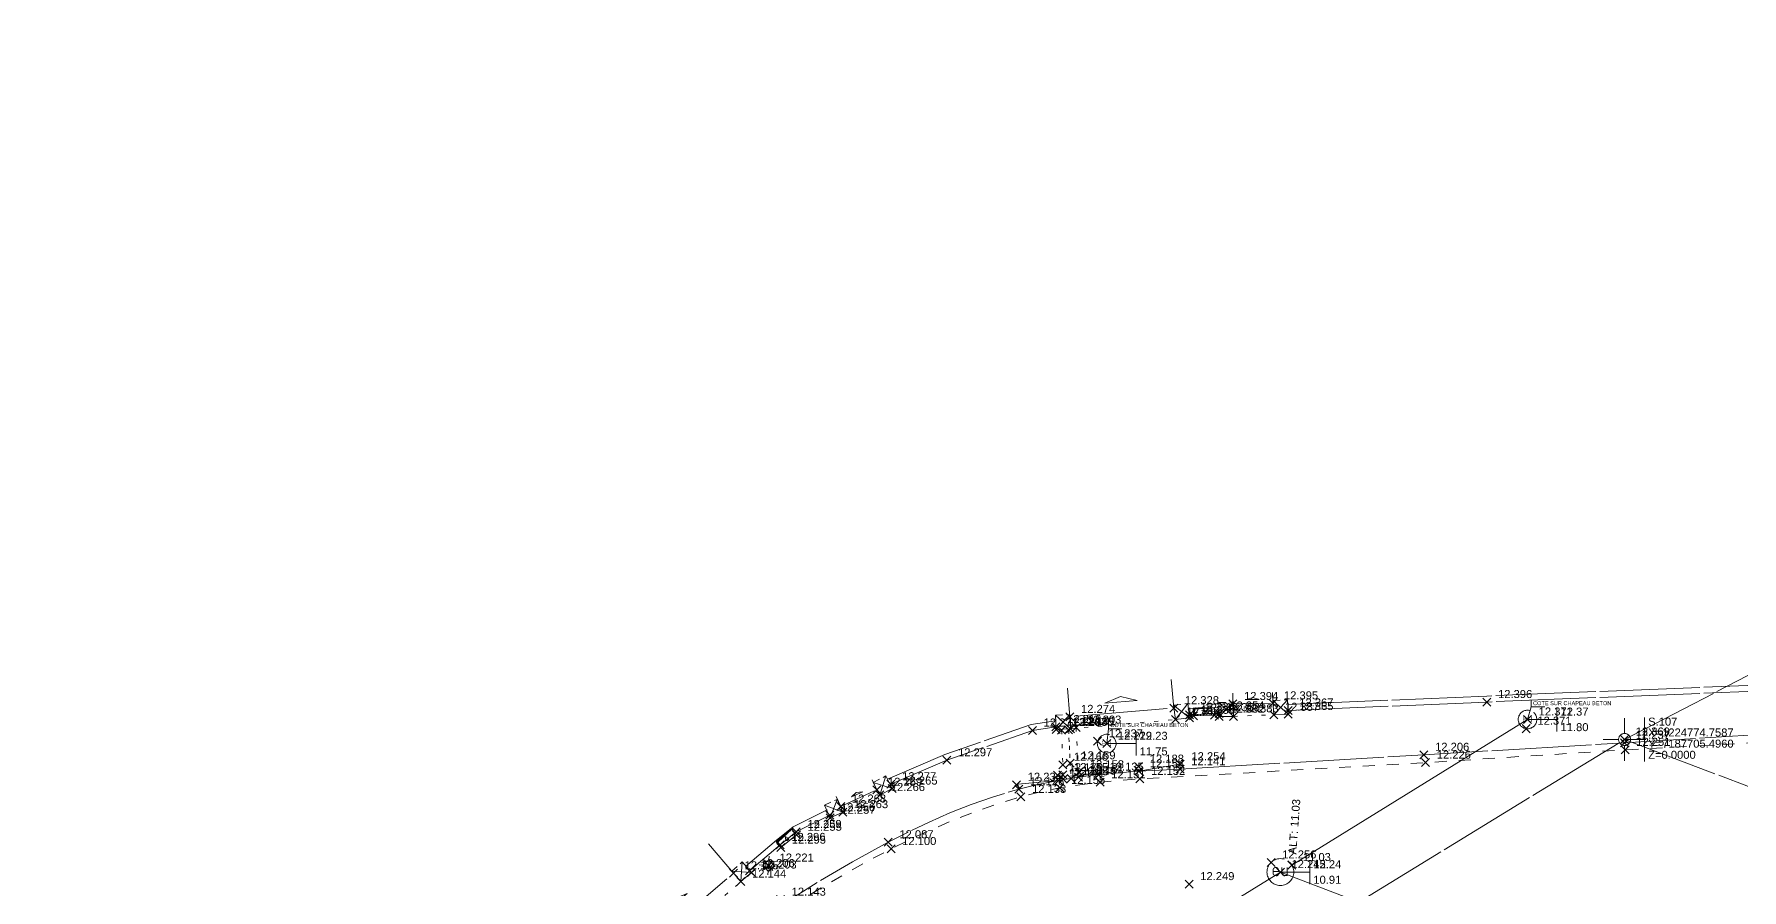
# Model space of a CAD drawing. Header units: metres. Extents: x 1224602 to 1224842, y 7187490 to 7187733.
# Drawn here: x 1224735.01 to 1224777.69, y 7187701.74 to 7187723.11 of the extents above; entities that cross this region are included whole.
import ezdxf
from ezdxf.enums import TextEntityAlignment as Align

# ---------------------------------------------------------------- set-up
doc = ezdxf.new("R2010")
doc.units = ezdxf.units.M
doc.header["$PDMODE"] = 3
doc.header["$PDSIZE"] = 0.1
for name, pattern in [('LL_0822', [2.5, 2.5, 0]), ('LL_0824', [0.35, 0.1, -0.25]), ('LL_0827', [0.2, 0.1, -0.1]), ('LL_0829', [0.6, 0.3, -0.3]), ('SL_1146', [2.5, 2.5, 0]), ('Socle_Continu', [2.5, 2.5, 0]), ('YL_2901', [2.5, 2.5, 0])]:
    doc.linetypes.add(name, pattern=pattern)
for name, color, linetype, lineweight in [('CLOTU_SCS', 212, 'Socle_Continu', 13), ('ELECT_SCS', 1, 'Socle_Continu', 13), ('GAZFL_SCS', 40, 'Socle_Continu', 13), ('SIGTA_SCI', 7, 'Socle_Continu', 13), ('SIGTM_PSI', 1, 'Socle_Continu', 13), ('SIGTO_PSI', 255, 'Socle_Continu', 13), ('SIGTO_SCI', 255, 'Socle_Continu', 13), ('VOIRI_SCS', 7, 'Socle_Continu', 13)]:
    doc.layers.add(name, color=color, linetype=linetype, lineweight=lineweight)
for name, color, linetype, lineweight, true_color in [('EAUUS_PSI', 7, 'Socle_Continu', 13, 0x7f3f00), ('EAUUS_SCI', 7, 'Socle_Continu', 13, 0x7f3f00), ('EAUUS_SCS', 7, 'Socle_Continu', 13, 0x7f3f00), ('EAUUS_SCT', 7, 'Socle_Continu', 13, 0x7f3f00), ('SIGTR_PSS', 7, 'Socle_Continu', 13, 0x9966cc), ('SIGTS_PSS', 7, 'Socle_Continu', 13, 0x9966cc)]:
    doc.layers.add(name, color=color, linetype=linetype, lineweight=lineweight, true_color=true_color)
doc.styles.add('Reseaux', font='arial.ttf')
doc.styles.get("Standard").update_dxf_attribs({"font": 'arial.ttf'})
doc.linetypes.add('CL_0181', pattern='A,3,-0.15,0.4,-0.381,["eu",Standard,S=0.254,R=0,X=-0.2,Y=-0.1],-0.381,0.4,-0.15', length=4.862)

# ---------------------------------------------------------------- blocks, each defined once
blk = doc.blocks.new('YP_1521')
at = {"layer": 'SIGTO_SCI', "color": 7, "linetype": 'Socle_Continu'}
blk.add_point((0, 0), dxfattribs=at)
at = {"layer": 'SIGTA_SCI', "linetype": 'Socle_Continu'}
blk.add_attdef('ALT', (0.278, 0.099), '', height=0.2, dxfattribs=at)
at = {"layer": 'SIGTA_SCI', "linetype": 'Socle_Continu', "flags": 9}
blk.add_attdef('CALQUE_ALT', (1.69, -1.18), '', height=0.2, dxfattribs=at)
at = {"layer": 'SIGTO_SCI', "linetype": 'Socle_Continu', "flags": 9}
for tag, p in [('ID', (1.69, 0.105)), ('NATURE', (1.69, -0.216)), ('FAMILLE', (1.69, -0.538)), ('CALQUE', (1.69, -0.859)), ('PCRS', (1.69, -1.823))]:
    blk.add_attdef(tag, p, '', height=0.2, dxfattribs=at)
blk = doc.blocks.new('YP_2900')
at = {"layer": 'SIGTO_PSI', "linetype": 'Socle_Continu'}
blk.add_line((0.5, 0), (0, 0), dxfattribs=at)
at = {"layer": 'SIGTO_PSI', "linetype": 'Socle_Continu', "flags": 128}
blk.add_lwpolyline([(0.5, -0.55), (0.5, 0.55)], dxfattribs=at)
at = {"layer": 'SIGTO_PSI', "color": 7, "linetype": 'Socle_Continu'}
blk.add_point((0, 0), dxfattribs=at)
at = {"layer": 'SIGTM_PSI', "color": 1, "linetype": 'Socle_Continu'}
blk.add_attdef('MAT', (0.589, 0.345), '', height=0.2, dxfattribs=at)
at = {"layer": 'SIGTM_PSI', "linetype": 'Socle_Continu', "flags": 9}
blk.add_attdef('CALQUE_MAT', (1.598, -0.695), '', height=0.2, dxfattribs=at)
at = {"layer": 'SIGTO_PSI', "linetype": 'Socle_Continu', "flags": 9}
for tag, p in [('NATURE', (1.598, 0.269)), ('ID', (1.598, 0.59)), ('FAMILLE', (1.598, -0.052)), ('CALQUE', (1.598, -0.374)), ('PCRS', (1.598, -1.016))]:
    blk.add_attdef(tag, p, '', height=0.2, dxfattribs=at)
at = {"layer": 'SIGTO_PSI', "linetype": 'Socle_Continu'}
for tag, p in [('X=', (0.589, 0.075)), ('Y=', (0.589, -0.204)), ('Z=', (0.589, -0.482))]:
    blk.add_attdef(tag, p, '', height=0.2, dxfattribs=at)
blk = doc.blocks.new('FP_0402')
at = {"layer": 'ELECT_SCS', "color": 193, "linetype": 'Socle_Continu'}
for p, q in [((-0.325, 0.325), (-0.203, 0.203)), ((0, 0.203), (0, 0.325)), ((0.203, 0.203), (0.325, 0.325)), ((-0.203, 0), (-0.325, 0)), ((-0.203, -0.203), (-0.325, -0.325)), ((0, -0.203), (0, -0.325)), ((0.203, 0), (0.325, 0)), ((0.325, -0.325), (0.203, -0.203))]:
    blk.add_line(p, q, dxfattribs=at)
at = {"layer": 'ELECT_SCS', "color": 193, "linetype": 'Socle_Continu', "flags": 128}
blk.add_lwpolyline([(0.203, 0.203), (-0.203, 0.203), (-0.203, -0.203), (0.203, -0.203)], close=True, dxfattribs=at)
at = {"layer": 'ELECT_SCS', "linetype": 'Socle_Continu', "flags": 128}
blk.add_lwpolyline([(-0.119, -0.115), (-0.014, 0.066), (0.015, 0.019), (0.115, 0.117), (0.012, -0.071), (-0.016, -0.017), (-0.119, -0.115)], dxfattribs=at)
at = {"layer": 'ELECT_SCS', "linetype": 'Socle_Continu', "flags": 9}
for tag, p in [('NATURE', (0.819, 0.241)), ('FAMILLE', (0.819, -0.081)), ('ID', (0.819, 0.562)), ('CALQUE', (0.819, -0.402)), ('PCRS', (0.819, -0.723))]:
    blk.add_attdef(tag, p, '', height=0.2, dxfattribs=at)
blk = doc.blocks.new('LP_0841')
at = {"layer": 'VOIRI_SCS', "linetype": 'Socle_Continu', "flags": 128}
blk.add_lwpolyline([(0, 0), (0, 0.5), (1, 0)], dxfattribs=at)
at = {"layer": 'VOIRI_SCS', "linetype": 'Socle_Continu', "flags": 9}
for tag, p in [('NATURE', (1.428, 0.227)), ('ID', (1.428, 0.548)), ('FAMILLE', (1.428, -0.095)), ('CALQUE', (1.428, -0.416)), ('PCRS', (1.428, -0.737))]:
    blk.add_attdef(tag, p, '', height=0.2, dxfattribs=at)
blk = doc.blocks.new('LP_0842')
at = {"layer": 'VOIRI_SCS', "linetype": 'Socle_Continu', "flags": 128}
blk.add_lwpolyline([(1, 0), (1, 0.5), (0, 0)], dxfattribs=at)
at = {"layer": 'VOIRI_SCS', "linetype": 'Socle_Continu', "flags": 9}
for tag, p in [('NATURE', (1.488, 0.292)), ('ID', (1.488, 0.614)), ('FAMILLE', (1.488, -0.029)), ('CALQUE', (1.488, -0.35)), ('PCRS', (1.488, -0.672))]:
    blk.add_attdef(tag, p, '', height=0.2, dxfattribs=at)
blk = doc.blocks.new('CP_0161')
at = {"layer": 'EAUUS_SCS', "linetype": 'Socle_Continu', "const_width": 0.0333, "flags": 128}
for points in [[(-0.071, -0.125), (-0.195, -0.125, -0.405328), (-0.27, -0.05), (-0.27, 0.075, -0.999132), (-0.071, 0.075), (-0.071, 0.025), (-0.245, 0.025)], [(0.054, 0.175), (0.054, -0.038, 0.410802), (0.141, -0.125), (0.253, -0.125), (0.253, 0.175)]]:
    blk.add_lwpolyline(points, format="xyb", dxfattribs=at)
at = {"layer": 'EAUUS_SCS', "linetype": 'Socle_Continu'}
blk.add_circle((0, 0), 0.5, dxfattribs=at)
at = {"layer": 'EAUUS_SCS', "linetype": 'Socle_Continu', "flags": 9}
for tag, p in [('ID', (0.989, 0.577)), ('NATURE', (0.989, 0.255)), ('FAMILLE', (0.989, -0.066)), ('CALQUE', (0.989, -0.387)), ('PCRS', (0.989, -0.709)), ('TYPE', (0.989, -1.03))]:
    blk.add_attdef(tag, p, '', height=0.2, dxfattribs=at)
blk = doc.blocks.new('CP_0162')
at = {"layer": 'EAUUS_SCS', "linetype": 'Socle_Continu', "const_width": 0.025, "flags": 128}
for points in [[(-0.063, -0.111), (-0.174, -0.111, -0.405328), (-0.241, -0.045), (-0.241, 0.067, -0.999132), (-0.063, 0.067), (-0.063, 0.022), (-0.218, 0.022)], [(0.048, 0.155), (0.048, -0.034, 0.410802), (0.125, -0.111), (0.225, -0.111), (0.225, 0.155)]]:
    blk.add_lwpolyline(points, format="xyb", dxfattribs=at)
at = {"layer": 'EAUUS_SCS', "linetype": 'Socle_Continu'}
blk.add_circle((0, 0), 0.5, dxfattribs=at)
at = {"layer": 'EAUUS_SCS', "linetype": 'Socle_Continu', "flags": 9}
for tag, p in [('NATURE', (0.918, 0.2)), ('FAMILLE', (0.918, -0.121)), ('ID', (0.918, 0.522)), ('CALQUE', (0.918, -0.442)), ('PCRS', (0.918, -0.763))]:
    blk.add_attdef(tag, p, '', height=0.2, dxfattribs=at)
blk = doc.blocks.new('SP_1162')
at = {"layer": 'CLOTU_SCS', "linetype": 'Socle_Continu'}
for p, q in [((0, 0), (1, 1)), ((0, 1), (1, 0))]:
    blk.add_line(p, q, dxfattribs=at)
at = {"layer": 'CLOTU_SCS', "linetype": 'Socle_Continu', "flags": 128}
blk.add_lwpolyline([(1, 0), (0, 0), (0, 1), (1, 1)], close=True, dxfattribs=at)
at = {"layer": 'CLOTU_SCS', "linetype": 'Socle_Continu', "flags": 9}
for tag, p in [('ID', (1.09, 0.3)), ('NATURE', (1.09, -0.02)), ('CALQUE', (1.09, -0.66)), ('FAMILLE', (1.09, -0.34)), ('PCRS', (1.09, -0.99))]:
    blk.add_attdef(tag, p, '', height=0.2, dxfattribs=at)
blk = doc.blocks.new('JP_0703')
at = {"layer": 'GAZFL_SCS', "linetype": 'Socle_Continu'}
blk.add_hatch(color=256, dxfattribs=at).paths.add_polyline_path([(0, 0), (0, 0.359), (1, 0.359), (0.088, 0.3)])
h = blk.add_hatch(color=256, dxfattribs=at)
edge = h.paths.add_edge_path()
edge.add_line((0.505, 0.179), (0.471, 0.106))
edge.add_line((0.471, 0.106), (0.471, 0.096))
edge.add_ellipse((0.505, 0.099), major_axis=(-0.0336, 0), ratio=0.758629, start_angle=5.44598, end_angle=174.55402)
edge.add_line((0.538, 0.096), (0.538, 0.106))
edge.add_line((0.538, 0.106), (0.505, 0.179))
at = {"layer": 'GAZFL_SCS', "linetype": 'Socle_Continu', "flags": 128}
blk.add_lwpolyline([(0, 0.359), (0, 0), (1, 0), (1, 0.359)], close=True, dxfattribs=at)
at = {"layer": 'GAZFL_SCS', "linetype": 'Socle_Continu'}
blk.add_lwpolyline([(0, 0), (0, 0.359), (1, 0.359), (0.088, 0.3)], close=True, dxfattribs=at)
blk.add_lwpolyline([(0.578, 0.106), (0.578, 0.124), (0.505, 0.281), (0.432, 0.124), (0.432, 0.106, 0.066358), (0.436, 0.095, 0.1059), (0.452, 0.076, 0.086348), (0.476, 0.064, 0.076263), (0.505, 0.059, 0.076263), (0.534, 0.064, 0.086348), (0.557, 0.076, 0.1059), (0.574, 0.095, 0.066358)], format="xyb", close=True, dxfattribs=at)
at = {"layer": 'GAZFL_SCS', "linetype": 'Socle_Continu', "flags": 9}
for tag, p in [('ID', (1.013, 0.696)), ('NATURE', (1.013, 0.374)), ('FAMILLE', (1.013, 0.053)), ('CALQUE', (1.013, -0.268)), ('PCRS', (1.013, -0.589))]:
    blk.add_attdef(tag, p, '', height=0.2, dxfattribs=at)
blk = doc.blocks.new('SP_1161')
at = {"layer": 'CLOTU_SCS', "linetype": 'Socle_Continu'}
for p, q in [((0, 0), (0, 0.275)), ((1, 0.275), (1, 0)), ((0.5, 0.154), (0.344, 0.103)), ((0.656, 0.103), (0.5, 0.154)), ((0.062, 0), (0.938, 0)), ((0.344, 0.103), (0.656, 0.103))]:
    blk.add_line(p, q, dxfattribs=at)
at = {"layer": 'CLOTU_SCS', "linetype": 'Socle_Continu', "flags": 9}
for tag, p in [('ID', (1.36, 0.385)), ('NATURE', (1.36, 0.064)), ('FAMILLE', (1.36, -0.257)), ('CALQUE', (1.36, -0.579)), ('PCRS', (1.36, -0.9))]:
    blk.add_attdef(tag, p, '', height=0.2, dxfattribs=at)
blk = doc.blocks.new('YP_2903')
at = {"layer": 'SIGTR_PSS', "color": 1, "linetype": 'Socle_Continu'}
blk.add_line((0, 0.15), (0, 0.533), dxfattribs=at)
at = {"layer": 'SIGTR_PSS', "color": 5, "linetype": 'Socle_Continu'}
blk.add_line((-0.15, 0), (-0.533, 0), dxfattribs=at)
at = {"layer": 'SIGTR_PSS', "color": 3, "linetype": 'Socle_Continu'}
blk.add_line((0.15, 0), (0.533, 0), dxfattribs=at)
at = {"layer": 'SIGTR_PSS', "color": 2, "linetype": 'Socle_Continu'}
blk.add_line((0, -0.15), (0, -0.533), dxfattribs=at)
at = {"layer": 'SIGTR_PSS', "color": 4, "linetype": 'Socle_Continu'}
blk.add_circle((0, 0), 0.15, dxfattribs=at)
at = {"layer": 'SIGTR_PSS', "linetype": 'Socle_Continu', "flags": 9}
for tag, p in [('ID', (1.343, 0.305)), ('NATURE', (1.343, -0.016)), ('FAMILLE', (1.343, -0.337)), ('CALQUE', (1.343, -0.659)), ('PCRS', (1.343, -0.98))]:
    blk.add_attdef(tag, p, '', height=0.2, dxfattribs=at)
blk = doc.blocks.new('CP_2101')
at = {"layer": 'EAUUS_PSI', "linetype": 'Socle_Continu'}
blk.add_line((0.733, 0), (0, 0), dxfattribs=at)
at = {"layer": 'EAUUS_PSI', "linetype": 'Socle_Continu', "flags": 128}
blk.add_lwpolyline([(0.733, -0.3), (0.733, 0.3)], dxfattribs=at)
at = {"layer": 'EAUUS_PSI', "linetype": 'Socle_Continu'}
blk.add_point((0, 0), dxfattribs=at)
at = {"layer": 'EAUUS_PSI', "linetype": 'Socle_Continu', "style": 'Reseaux', "flags": 9}
for tag, p in [('ID', (2.525, 0.541)), ('NATURE', (2.525, 0.22))]:
    blk.add_attdef(tag, p, '', height=0.2, dxfattribs=at)
at = {"layer": 'EAUUS_PSI', "linetype": 'Socle_Continu'}
for tag, p in [('TAMPON', (0.824, 0.196)), ('RADIER', (0.824, -0.192))]:
    blk.add_attdef(tag, text='', height=0.2, dxfattribs=at).set_placement(p, align=Align.MIDDLE_LEFT)
at = {"layer": 'EAUUS_PSI', "linetype": 'Socle_Continu', "flags": 9}
for tag, p in [('FAMILLE', (2.525, -0.101)), ('CALQUE', (2.525, -0.423))]:
    blk.add_attdef(tag, p, '', height=0.2, dxfattribs=at)
blk = doc.blocks.new('*U83')
at = {"layer": 'EAUUS_SCI', "linetype": 'Socle_Continu'}
blk.add_line((0.091, 0.743), (0, 0), dxfattribs=at)
at = {"layer": 'EAUUS_SCI', "linetype": 'Socle_Continu', "flags": 128}
blk.add_lwpolyline([(0.764, 0.743), (0.091, 0.743), (0.091, 1.1)], dxfattribs=at)
at = {"layer": 'EAUUS_SCI', "linetype": 'Socle_Continu'}
blk.add_point((0, 0), dxfattribs=at)
blk.add_attdef('TXT', (0.179, 0.83), '', height=0.2, dxfattribs=at)
at = {"layer": 'EAUUS_SCI', "linetype": 'Socle_Continu', "flags": 9}
for tag, p in [('NATURE', (1.967, -0.177)), ('ID', (1.967, 0.144)), ('CALQUE', (1.967, -0.82)), ('FAMILLE', (1.967, -0.499)), ('PCRS', (1.967, -1.141))]:
    blk.add_attdef(tag, p, '', height=0.2, dxfattribs=at)
blk = doc.blocks.new('*U91')
at = {"layer": 'EAUUS_SCI', "linetype": 'Socle_Continu'}
blk.add_line((0.187, 0.627), (0, 0), dxfattribs=at)
at = {"layer": 'EAUUS_SCI', "linetype": 'Socle_Continu', "flags": 128}
blk.add_lwpolyline([(0.86, 0.627), (0.187, 0.627), (0.187, 0.984)], dxfattribs=at)
at = {"layer": 'EAUUS_SCI', "linetype": 'Socle_Continu'}
blk.add_point((0, 0), dxfattribs=at)
blk.add_attdef('TXT', (0.275, 0.714), '', height=0.2, dxfattribs=at)
at = {"layer": 'EAUUS_SCI', "linetype": 'Socle_Continu', "flags": 9}
for tag, p in [('NATURE', (1.967, -0.177)), ('ID', (1.967, 0.144)), ('CALQUE', (1.967, -0.82)), ('FAMILLE', (1.967, -0.499)), ('PCRS', (1.967, -1.141))]:
    blk.add_attdef(tag, p, '', height=0.2, dxfattribs=at)
blk = doc.blocks.new('CP_0169')
at = {"layer": 'EAUUS_SCI', "linetype": 'Socle_Continu'}
blk.add_point((0, 0), dxfattribs=at)
at = {"layer": 'EAUUS_SCI', "linetype": 'Socle_Continu', "insert": (0.268, 0.01), "char_height": 0.2, "attachment_point": 4}
blk.add_mtext_dynamic_manual_height_columns('\\pxql;ALT:', width=0.46273, gutter_width=1, heights=[0], dxfattribs=at)
at = {"layer": 'EAUUS_SCI', "linetype": 'Socle_Continu'}
blk.add_attdef('ALT', text='', height=0.2, dxfattribs=at).set_placement((0.952, 0.01), align=Align.MIDDLE_LEFT)
at = {"layer": 'EAUUS_SCI', "linetype": 'Socle_Continu', "style": 'Reseaux', "flags": 9}
for tag, p in [('NATURE', (2.066, -0.134)), ('ID', (2.066, 0.187))]:
    blk.add_attdef(tag, p, '', height=0.2, dxfattribs=at)
at = {"layer": 'EAUUS_SCI', "linetype": 'Socle_Continu', "flags": 9}
for tag, p in [('FAMILLE', (2.066, -0.456)), ('CALQUE', (2.066, -0.777)), ('TYPE', (2.066, -1.098))]:
    blk.add_attdef(tag, p, '', height=0.2, dxfattribs=at)

msp = doc.modelspace()

# ---------------------------------------------------------------- linework, layer by layer
at = {"layer": 'CLOTU_SCS', "linetype": 'SL_1146', "flags": 128}
for points in [[(1224766.345, 7187706.371), (1224771.313, 7187706.582), (1224778.041, 7187706.854), (1224778.545, 7187706.871), (1224779.093, 7187706.957)], [(1224766.351, 7187706.222), (1224771.319, 7187706.432), (1224778.046, 7187706.704), (1224778.559, 7187706.721), (1224779.102, 7187706.806), (1224779.115, 7187706.808)], [(1224763.879, 7187706.264), (1224764.621, 7187706.297)], [(1224763.886, 7187706.114), (1224764.628, 7187706.147)], [(1224756.338, 7187704.505), (1224757.771, 7187705.117), (1224759.926, 7187705.867), (1224760.541, 7187705.96)], [(1224756.406, 7187704.371), (1224756.425, 7187704.379), (1224757.825, 7187704.977), (1224759.962, 7187705.721), (1224760.55, 7187705.809)], [(1224752.791, 7187702.325), (1224753.563, 7187702.979), (1224753.979, 7187703.312), (1224754.828, 7187703.739)], [(1224752.888, 7187702.211), (1224753.658, 7187702.863), (1224754.061, 7187703.185), (1224754.896, 7187703.605)]]:
    msp.add_lwpolyline(points, dxfattribs=at)
at = {"layer": 'EAUUS_SCT', "linetype": 'CL_0181', "flags": 128}
for points in [[(1224772.334, 7187705.996), (1224766.442, 7187702.36)], [(1224766.157, 7187702.184), (1224748.538, 7187691.322)], [(1224801.657, 7187688.62), (1224766.157, 7187702.184)]]:
    msp.add_lwpolyline(points, dxfattribs=at)
at = {"layer": 'SIGTS_PSS', "linetype": 'YL_2901', "flags": 128}
msp.add_lwpolyline([(1224774.759, 7187705.496), (1224808.67, 7187723.114)], dxfattribs=at)
msp.add_lwpolyline([(1224718.643, 7187594.665), (1224724.194, 7187641.786), (1224743.464, 7187686.347), (1224774.759, 7187705.496), (1224807.6, 7187693.028), (1224838.124, 7187643.847), (1224818.746, 7187610.542), (1224772.174, 7187599.12)], close=True, dxfattribs=at)
at = {"layer": 'VOIRI_SCS', "linetype": 'LL_0829', "flags": 128}
msp.add_lwpolyline([(1224719.567, 7187629.995), (1224719.57, 7187630.138), (1224719.557, 7187630.174), (1224719.588, 7187630.267), (1224719.545, 7187630.324), (1224720.833, 7187633.321), (1224721.222, 7187634.231), (1224722.181, 7187636.487), (1224722.239, 7187636.598), (1224724.439, 7187641.68), (1224725.237, 7187643.541), (1224726.46, 7187646.32), (1224727.566, 7187648.85), (1224730.462, 7187655.581), (1224732.075, 7187659.31), (1224732.999, 7187661.437), (1224737.7, 7187672.316), (1224738.489, 7187674.178), (1224739.407, 7187676.265), (1224740.909, 7187679.752), (1224744.847, 7187688.883), (1224746.288, 7187692.287), (1224746.828, 7187693.388), (1224747.113, 7187693.93), (1224747.415, 7187694.462), (1224747.655, 7187694.851), (1224747.907, 7187695.233), (1224748.171, 7187695.608), (1224748.444, 7187695.977), (1224749.016, 7187696.696), (1224749.616, 7187697.396), (1224750.235, 7187698.081), (1224750.751, 7187698.632), (1224750.866, 7187698.753), (1224751.509, 7187699.41), (1224751.84, 7187699.727), (1224752.181, 7187700.033), (1224752.671, 7187700.431), (1224753.179, 7187700.807), (1224753.701, 7187701.166), (1224753.822, 7187701.246), (1224754.231, 7187701.51), (1224754.769, 7187701.841), (1224755.314, 7187702.161), (1224755.867, 7187702.467), (1224756.427, 7187702.761), (1224756.932, 7187703.011), (1224757.443, 7187703.248), (1224757.961, 7187703.471), (1224758.484, 7187703.677), (1224759.015, 7187703.864), (1224759.552, 7187704.03), (1224759.675, 7187704.064), (1224760.097, 7187704.172), (1224760.647, 7187704.286), (1224761.144, 7187704.364), (1224761.654, 7187704.427), (1224762.647, 7187704.511), (1224769.787, 7187704.917), (1224774.773, 7187705.238), (1224778.3, 7187705.432), (1224780.33, 7187705.612), (1224781.355, 7187705.743), (1224782.557, 7187705.904), (1224783.029, 7187706.049), (1224783.512, 7187706.223, 0.052843), (1224785.935, 7187707.389, 0.067509), (1224788.15, 7187709.214, 0.080459), (1224789.883, 7187711.822, 0.049401), (1224790.869, 7187714.731, 0.061613), (1224791.137, 7187717.269), (1224791.12, 7187718.218), (1224791.032, 7187718.3), (1224790.885, 7187718.283)], format="xyb", dxfattribs=at)
at = {"layer": 'VOIRI_SCS', "linetype": 'LL_0822', "flags": 128}
for points in [[(1224763.652, 7187704.753), (1224769.746, 7187705.115), (1224774.758, 7187705.415), (1224778.283, 7187705.626), (1224779.306, 7187705.68), (1224780.319, 7187705.767), (1224781.322, 7187705.886), (1224782.191, 7187706.005), (1224782.507, 7187706.07), (1224782.977, 7187706.224), (1224783.454, 7187706.402)], [(1224750.614, 7187698.748), (1224751.148, 7187699.302), (1224751.696, 7187699.841), (1224751.98, 7187700.099), (1224752.063, 7187700.172), (1224752.273, 7187700.348), (1224752.574, 7187700.587), (1224752.883, 7187700.816), (1224753.301, 7187701.106), (1224753.74, 7187701.394), (1224754.587, 7187701.926), (1224755.463, 7187702.443), (1224756.358, 7187702.93), (1224756.865, 7187703.188), (1224757.38, 7187703.431), (1224757.901, 7187703.66), (1224758.429, 7187703.869), (1224758.965, 7187704.058), (1224759.507, 7187704.222), (1224759.622, 7187704.254), (1224760.057, 7187704.361), (1224760.614, 7187704.474), (1224761.112, 7187704.554), (1224761.613, 7187704.617), (1224762.116, 7187704.665), (1224762.62, 7187704.702), (1224763.652, 7187704.753)]]:
    msp.add_lwpolyline(points, dxfattribs=at)
at = {"layer": 'VOIRI_SCS', "linetype": 'LL_0824', "flags": 128}
for points in [[(1224764.982, 7187706.074), (1224765.991, 7187706.113)], [(1224760.689, 7187705.73), (1224760.719, 7187704.865), (1224760.723, 7187704.611), (1224760.731, 7187704.501)], [(1224760.909, 7187705.761), (1224763.533, 7187705.994)], [(1224761.05, 7187705.794), (1224761.117, 7187704.678)], [(1224755.223, 7187703.683), (1224756.144, 7187704.109)], [(1224750.162, 7187699.761), (1224752.676, 7187701.946)]]:
    msp.add_lwpolyline(points, dxfattribs=at)
at = {"layer": 'VOIRI_SCS', "linetype": 'LL_0827', "flags": 128}
msp.add_lwpolyline([(1224760.865, 7187705.739), (1224760.905, 7187704.902), (1224760.925, 7187704.52)], dxfattribs=at)

# ---------------------------------------------------------------- block references
at = {"layer": 'CLOTU_SCS', "linetype": 'Socle_Continu'}
for p, xscale, yscale, rotation in [((1224760.897, 7187706.062), 2.603116632559993, 2.603116632559993, 4.784755413488017), ((1224764.972, 7187706.383), 0.9962582481805786, 0.9962582481805786, 0.9475939454705673), ((1224755.171, 7187703.823), 0.9940882190565024, 0.9940882190565024, 24.89709344262692)]:
    msp.add_blockref('SP_1161', p, dxfattribs=dict(at, xscale=xscale, yscale=yscale, rotation=rotation))
at = {"layer": 'CLOTU_SCS', "color": 6, "linetype": 'Socle_Continu'}
for p, xscale, yscale, rotation in [((1224765.991, 7187706.113), 0.3589392845474958, 0.3589392845474958, 2.927044573118355), ((1224760.551, 7187705.745), 0.3583421171135697, 0.3583421171135697, 2.496532861920659), ((1224763.533, 7187705.994), 0.3588564920345078, 0.3588564920345078, 7.06602126692411), ((1224764.628, 7187706.066), 0.35384387041627, 0.35384387041627, 1.262298835541095), ((1224756.144, 7187704.109), 0.35327750381098, 0.35327750381098, 27.13812554069842), ((1224754.908, 7187703.541), 0.3452994558808944, 0.3452994558808944, 24.18322820751797), ((1224752.676, 7187701.946), 0.3468771243508338, 0.3468771243508338, 41.06352861890644)]:
    msp.add_blockref('SP_1162', p, dxfattribs=dict(at, xscale=xscale, yscale=yscale, rotation=rotation))
at = {"layer": 'CLOTU_SCS', "linetype": 'Socle_Continu', "xscale": -3.521378757836122, "yscale": 3.521378757836123, "zscale": 1.122943060612475, "rotation": 40.39421558550533}
msp.add_blockref('SP_1161', (1224752.49, 7187702.154), dxfattribs=at)
at = {"layer": 'EAUUS_PSI', "linetype": 'Socle_Continu'}
for p, values in [((1224772.334, 7187705.996), {'TAMPON': '12.37', 'RADIER': '11.80'}), ((1224761.817, 7187705.392), {'TAMPON': '12.23', 'RADIER': '11.75'}), ((1224766.157, 7187702.184), {'TAMPON': '12.24', 'RADIER': '10.91'})]:
    msp.add_blockref('CP_2101', p, dxfattribs=at).add_auto_attribs(values)
at = {"layer": 'EAUUS_SCI', "linetype": 'Socle_Continu', "xscale": 0.5, "yscale": 0.5, "zscale": 0.5}
for name, p in [('*U91', (1224772.334, 7187705.996)), ('*U83', (1224761.817, 7187705.392))]:
    msp.add_blockref(name, p, dxfattribs=at).add_auto_attribs({'TXT': 'COTE SUR CHAPEAU BETON'})
at = {"layer": 'EAUUS_SCI', "linetype": 'Socle_Continu', "rotation": 85.60731894686988}
msp.add_blockref('CP_0169', (1224766.442, 7187702.36), dxfattribs=at).add_auto_attribs({'ALT': '11.03'})
at = {"layer": 'EAUUS_SCS', "linetype": 'Socle_Continu'}
for name, p, xscale, yscale in [('CP_0162', (1224772.334, 7187705.996), 0.4640211875250004, 0.4640211875250004), ('CP_0162', (1224761.817, 7187705.392), 0.4680575224260348, 0.4680575224260348), ('CP_0161', (1224766.157, 7187702.184), 0.6695765031947819, 0.6695765031947819)]:
    msp.add_blockref(name, p, dxfattribs=dict(at, xscale=xscale, yscale=yscale))
at = {"layer": 'ELECT_SCS', "linetype": 'Socle_Continu', "xscale": 0.5, "yscale": 0.5, "rotation": 40.26902166665402}
msp.add_blockref('FP_0402', (1224753.365, 7187702.348), dxfattribs=at)
at = {"layer": 'GAZFL_SCS', "linetype": 'Socle_Continu'}
for p, xscale, yscale, rotation in [((1224763.983, 7187706.09), 0.5299269595997637, 0.5299269595997637, 1.73862248895582), ((1224753.67, 7187702.796), 0.5097855248727724, 0.5097855248727724, 39.070983040862)]:
    msp.add_blockref('JP_0703', p, dxfattribs=dict(at, xscale=xscale, yscale=yscale, rotation=rotation))
at = {"layer": 'SIGTO_PSI', "color": 193, "linetype": 'Socle_Continu'}
msp.add_blockref('YP_2900', (1224774.759, 7187705.496), dxfattribs=at).add_auto_attribs({'MAT': 'S.107', 'X=': 'X=1224774.7587', 'Y=': 'Y=7187705.4960', 'Z=': 'Z=0.0000'})
at = {"layer": 'SIGTO_SCI', "linetype": 'Socle_Continu'}
ref = msp.add_blockref('YP_1521', (1224763.492, 7187706.279), dxfattribs=at)
ref.add_attrib('ALT', '12.328', (1224763.769, 7187706.378), dxfattribs={"layer": 'SIGTA_SCI', "linetype": 'Socle_Continu', "height": 0.2})
ref = msp.add_blockref('YP_1521', (1224764.628, 7187706.147), dxfattribs=at)
ref.add_attrib('ALT', '12.354', (1224764.906, 7187706.246), dxfattribs={"layer": 'SIGTA_SCI', "linetype": 'Socle_Continu', "height": 0.2})
ref = msp.add_blockref('YP_1521', (1224764.972, 7187706.383), dxfattribs=at)
ref.add_attrib('ALT', '12.394', (1224765.25, 7187706.482), dxfattribs={"layer": 'SIGTA_SCI', "linetype": 'Socle_Continu', "height": 0.2})
ref = msp.add_blockref('YP_1521', (1224765.968, 7187706.4), dxfattribs=at)
ref.add_attrib('ALT', '12.395', (1224766.246, 7187706.498), dxfattribs={"layer": 'SIGTA_SCI', "linetype": 'Socle_Continu', "height": 0.2})
ref = msp.add_blockref('YP_1521', (1224766.351, 7187706.222), dxfattribs=at)
ref.add_attrib('ALT', '12.367', (1224766.629, 7187706.32), dxfattribs={"layer": 'SIGTA_SCI', "linetype": 'Socle_Continu', "height": 0.2})
ref = msp.add_blockref('YP_1521', (1224771.319, 7187706.432), dxfattribs=at)
ref.add_attrib('ALT', '12.396', (1224771.597, 7187706.531), dxfattribs={"layer": 'SIGTA_SCI', "linetype": 'Socle_Continu', "height": 0.2})
ref = msp.add_blockref('YP_1521', (1224759.962, 7187705.721), dxfattribs=at)
ref.add_attrib('ALT', '12.271', (1224760.24, 7187705.82), dxfattribs={"layer": 'SIGTA_SCI', "linetype": 'Socle_Continu', "height": 0.2})
ref = msp.add_blockref('YP_1521', (1224760.55, 7187705.809), dxfattribs=at)
ref.add_attrib('ALT', '12.216', (1224760.828, 7187705.908), dxfattribs={"layer": 'SIGTA_SCI', "linetype": 'Socle_Continu', "height": 0.2})
ref = msp.add_blockref('YP_1521', (1224760.551, 7187705.745), dxfattribs=at)
ref.add_attrib('ALT', '12.233', (1224760.829, 7187705.844), dxfattribs={"layer": 'SIGTA_SCI', "linetype": 'Socle_Continu', "height": 0.2})
ref = msp.add_blockref('YP_1521', (1224760.689, 7187705.73), dxfattribs=at)
ref.add_attrib('ALT', '12.207', (1224760.967, 7187705.829), dxfattribs={"layer": 'SIGTA_SCI', "linetype": 'Socle_Continu', "height": 0.2})
ref = msp.add_blockref('YP_1521', (1224760.865, 7187705.739), dxfattribs=at)
ref.add_attrib('ALT', '12.185', (1224761.143, 7187705.838), dxfattribs={"layer": 'SIGTA_SCI', "linetype": 'Socle_Continu', "height": 0.2})
ref = msp.add_blockref('YP_1521', (1224760.897, 7187706.062), dxfattribs=at)
ref.add_attrib('ALT', '12.274', (1224761.175, 7187706.161), dxfattribs={"layer": 'SIGTA_SCI', "linetype": 'Socle_Continu', "height": 0.2})
ref = msp.add_blockref('YP_1521', (1224760.909, 7187705.761), dxfattribs=at)
ref.add_attrib('ALT', '12.191', (1224761.187, 7187705.859), dxfattribs={"layer": 'SIGTA_SCI', "linetype": 'Socle_Continu', "height": 0.2})
ref = msp.add_blockref('YP_1521', (1224761.05, 7187705.794), dxfattribs=at)
ref.add_attrib('ALT', '12.203', (1224761.328, 7187705.893), dxfattribs={"layer": 'SIGTA_SCI', "linetype": 'Socle_Continu', "height": 0.2})
ref = msp.add_blockref('YP_1521', (1224763.533, 7187705.994), dxfattribs=at)
ref.add_attrib('ALT', '12.314', (1224763.811, 7187706.093), dxfattribs={"layer": 'SIGTA_SCI', "linetype": 'Socle_Continu', "height": 0.2})
ref = msp.add_blockref('YP_1521', (1224763.886, 7187706.114), dxfattribs=at)
ref.add_attrib('ALT', '12.334', (1224764.164, 7187706.213), dxfattribs={"layer": 'SIGTA_SCI', "linetype": 'Socle_Continu', "height": 0.2})
ref = msp.add_blockref('YP_1521', (1224763.889, 7187706.039), dxfattribs=at)
ref.add_attrib('ALT', '12.330', (1224764.167, 7187706.137), dxfattribs={"layer": 'SIGTA_SCI', "linetype": 'Socle_Continu', "height": 0.2})
ref = msp.add_blockref('YP_1521', (1224763.983, 7187706.09), dxfattribs=at)
ref.add_attrib('ALT', '12.344', (1224764.261, 7187706.189), dxfattribs={"layer": 'SIGTA_SCI', "linetype": 'Socle_Continu', "height": 0.2})
ref = msp.add_blockref('YP_1521', (1224764.513, 7187706.106), dxfattribs=at)
ref.add_attrib('ALT', '12.353', (1224764.791, 7187706.205), dxfattribs={"layer": 'SIGTA_SCI', "linetype": 'Socle_Continu', "height": 0.2})
ref = msp.add_blockref('YP_1521', (1224764.628, 7187706.066), dxfattribs=at)
ref.add_attrib('ALT', '12.352', (1224764.906, 7187706.165), dxfattribs={"layer": 'SIGTA_SCI', "linetype": 'Socle_Continu', "height": 0.2})
ref = msp.add_blockref('YP_1521', (1224764.982, 7187706.074), dxfattribs=at)
ref.add_attrib('ALT', '12.383', (1224765.26, 7187706.173), dxfattribs={"layer": 'SIGTA_SCI', "linetype": 'Socle_Continu', "height": 0.2})
ref = msp.add_blockref('YP_1521', (1224765.991, 7187706.113), dxfattribs=at)
ref.add_attrib('ALT', '12.387', (1224766.269, 7187706.212), dxfattribs={"layer": 'SIGTA_SCI', "linetype": 'Socle_Continu', "height": 0.2})
ref = msp.add_blockref('YP_1521', (1224766.35, 7187706.132), dxfattribs=at)
ref.add_attrib('ALT', '12.365', (1224766.628, 7187706.231), dxfattribs={"layer": 'SIGTA_SCI', "linetype": 'Socle_Continu', "height": 0.2})
ref = msp.add_blockref('YP_1521', (1224772.302, 7187705.766), dxfattribs=at)
ref.add_attrib('ALT', '12.371', (1224772.58, 7187705.865), dxfattribs={"layer": 'SIGTA_SCI', "linetype": 'Socle_Continu', "height": 0.2})
ref = msp.add_blockref('YP_1521', (1224772.334, 7187705.996), dxfattribs=at)
ref.add_attrib('ALT', '12.371', (1224772.612, 7187706.095), dxfattribs={"layer": 'SIGTA_SCI', "linetype": 'Socle_Continu', "height": 0.2})
ref = msp.add_blockref('YP_1521', (1224761.59, 7187705.451), dxfattribs=at)
ref.add_attrib('ALT', '12.237', (1224761.868, 7187705.55), dxfattribs={"layer": 'SIGTA_SCI', "linetype": 'Socle_Continu', "height": 0.2})
ref = msp.add_blockref('YP_1521', (1224761.817, 7187705.392), dxfattribs=at)
ref.add_attrib('ALT', '12.229', (1224762.095, 7187705.491), dxfattribs={"layer": 'SIGTA_SCI', "linetype": 'Socle_Continu', "height": 0.2})
ref = msp.add_blockref('YP_1521', (1224774.758, 7187705.415), dxfattribs=at)
ref.add_attrib('ALT', '12.237', (1224775.036, 7187705.514), dxfattribs={"layer": 'SIGTA_SCI', "linetype": 'Socle_Continu', "height": 0.2})
ref = msp.add_blockref('YP_1521', (1224774.759, 7187705.496), dxfattribs=at)
ref.add_attrib('ALT', '12.369', (1224775.037, 7187705.595), dxfattribs={"layer": 'SIGTA_SCI', "linetype": 'Socle_Continu', "height": 0.2})
ref = msp.add_blockref('YP_1521', (1224757.825, 7187704.977), dxfattribs=at)
ref.add_attrib('ALT', '12.297', (1224758.103, 7187705.076), dxfattribs={"layer": 'SIGTA_SCI', "linetype": 'Socle_Continu', "height": 0.2})
ref = msp.add_blockref('YP_1521', (1224760.719, 7187704.865), dxfattribs=at)
ref.add_attrib('ALT', '12.166', (1224760.997, 7187704.964), dxfattribs={"layer": 'SIGTA_SCI', "linetype": 'Socle_Continu', "height": 0.2})
ref = msp.add_blockref('YP_1521', (1224760.905, 7187704.902), dxfattribs=at)
ref.add_attrib('ALT', '12.159', (1224761.183, 7187705.001), dxfattribs={"layer": 'SIGTA_SCI', "linetype": 'Socle_Continu', "height": 0.2})
ref = msp.add_blockref('YP_1521', (1224763.656, 7187704.879), dxfattribs=at)
ref.add_attrib('ALT', '12.254', (1224763.934, 7187704.978), dxfattribs={"layer": 'SIGTA_SCI', "linetype": 'Socle_Continu', "height": 0.2})
ref = msp.add_blockref('YP_1521', (1224769.746, 7187705.115), dxfattribs=at)
ref.add_attrib('ALT', '12.206', (1224770.024, 7187705.214), dxfattribs={"layer": 'SIGTA_SCI', "linetype": 'Socle_Continu', "height": 0.2})
ref = msp.add_blockref('YP_1521', (1224769.787, 7187704.917), dxfattribs=at)
ref.add_attrib('ALT', '12.226', (1224770.065, 7187705.016), dxfattribs={"layer": 'SIGTA_SCI', "linetype": 'Socle_Continu', "height": 0.2})
ref = msp.add_blockref('YP_1521', (1224774.773, 7187705.238), dxfattribs=at)
ref.add_attrib('ALT', '12.251', (1224775.051, 7187705.337), dxfattribs={"layer": 'SIGTA_SCI', "linetype": 'Socle_Continu', "height": 0.2})
ref = msp.add_blockref('YP_1521', (1224760.591, 7187704.602), dxfattribs=at)
ref.add_attrib('ALT', '12.179', (1224760.869, 7187704.701), dxfattribs={"layer": 'SIGTA_SCI', "linetype": 'Socle_Continu', "height": 0.2})
ref = msp.add_blockref('YP_1521', (1224760.614, 7187704.474), dxfattribs=at)
ref.add_attrib('ALT', '12.144', (1224760.891, 7187704.573), dxfattribs={"layer": 'SIGTA_SCI', "linetype": 'Socle_Continu', "height": 0.2})
ref = msp.add_blockref('YP_1521', (1224760.723, 7187704.611), dxfattribs=at)
ref.add_attrib('ALT', '12.155', (1224761, 7187704.709), dxfattribs={"layer": 'SIGTA_SCI', "linetype": 'Socle_Continu', "height": 0.2})
ref = msp.add_blockref('YP_1521', (1224760.731, 7187704.501), dxfattribs=at)
ref.add_attrib('ALT', '12.165', (1224761.009, 7187704.599), dxfattribs={"layer": 'SIGTA_SCI', "linetype": 'Socle_Continu', "height": 0.2})
ref = msp.add_blockref('YP_1521', (1224760.925, 7187704.52), dxfattribs=at)
ref.add_attrib('ALT', '12.148', (1224761.203, 7187704.619), dxfattribs={"layer": 'SIGTA_SCI', "linetype": 'Socle_Continu', "height": 0.2})
ref = msp.add_blockref('YP_1521', (1224761.109, 7187704.554), dxfattribs=at)
ref.add_attrib('ALT', '12.161', (1224761.387, 7187704.653), dxfattribs={"layer": 'SIGTA_SCI', "linetype": 'Socle_Continu', "height": 0.2})
ref = msp.add_blockref('YP_1521', (1224761.117, 7187704.678), dxfattribs=at)
ref.add_attrib('ALT', '12.158', (1224761.395, 7187704.777), dxfattribs={"layer": 'SIGTA_SCI', "linetype": 'Socle_Continu', "height": 0.2})
ref = msp.add_blockref('YP_1521', (1224761.611, 7187704.617), dxfattribs=at)
ref.add_attrib('ALT', '12.135', (1224761.889, 7187704.716), dxfattribs={"layer": 'SIGTA_SCI', "linetype": 'Socle_Continu', "height": 0.2})
ref = msp.add_blockref('YP_1521', (1224762.615, 7187704.819), dxfattribs=at)
ref.add_attrib('ALT', '12.188', (1224762.893, 7187704.918), dxfattribs={"layer": 'SIGTA_SCI', "linetype": 'Socle_Continu', "height": 0.2})
ref = msp.add_blockref('YP_1521', (1224762.62, 7187704.702), dxfattribs=at)
ref.add_attrib('ALT', '12.154', (1224762.898, 7187704.8), dxfattribs={"layer": 'SIGTA_SCI', "linetype": 'Socle_Continu', "height": 0.2})
ref = msp.add_blockref('YP_1521', (1224762.647, 7187704.511), dxfattribs=at)
ref.add_attrib('ALT', '12.152', (1224762.925, 7187704.61), dxfattribs={"layer": 'SIGTA_SCI', "linetype": 'Socle_Continu', "height": 0.2})
ref = msp.add_blockref('YP_1521', (1224763.652, 7187704.753), dxfattribs=at)
ref.add_attrib('ALT', '12.141', (1224763.93, 7187704.852), dxfattribs={"layer": 'SIGTA_SCI', "linetype": 'Socle_Continu', "height": 0.2})
ref = msp.add_blockref('YP_1521', (1224756.073, 7187704.241), dxfattribs=at)
ref.add_attrib('ALT', '12.269', (1224756.351, 7187704.34), dxfattribs={"layer": 'SIGTA_SCI', "linetype": 'Socle_Continu', "height": 0.2})
ref = msp.add_blockref('YP_1521', (1224756.144, 7187704.109), dxfattribs=at)
ref.add_attrib('ALT', '12.266', (1224756.422, 7187704.208), dxfattribs={"layer": 'SIGTA_SCI', "linetype": 'Socle_Continu', "height": 0.2})
ref = msp.add_blockref('YP_1521', (1224756.425, 7187704.379), dxfattribs=at)
ref.add_attrib('ALT', '12.277', (1224756.703, 7187704.478), dxfattribs={"layer": 'SIGTA_SCI', "linetype": 'Socle_Continu', "height": 0.2})
ref = msp.add_blockref('YP_1521', (1224756.458, 7187704.27), dxfattribs=at)
ref.add_attrib('ALT', '12.265', (1224756.736, 7187704.369), dxfattribs={"layer": 'SIGTA_SCI', "linetype": 'Socle_Continu', "height": 0.2})
ref = msp.add_blockref('YP_1521', (1224759.565, 7187704.366), dxfattribs=at)
ref.add_attrib('ALT', '12.234', (1224759.843, 7187704.465), dxfattribs={"layer": 'SIGTA_SCI', "linetype": 'Socle_Continu', "height": 0.2})
ref = msp.add_blockref('YP_1521', (1224759.622, 7187704.254), dxfattribs=at)
ref.add_attrib('ALT', '12.126', (1224759.9, 7187704.352), dxfattribs={"layer": 'SIGTA_SCI', "linetype": 'Socle_Continu', "height": 0.2})
ref = msp.add_blockref('YP_1521', (1224759.675, 7187704.064), dxfattribs=at)
ref.add_attrib('ALT', '12.133', (1224759.952, 7187704.163), dxfattribs={"layer": 'SIGTA_SCI', "linetype": 'Socle_Continu', "height": 0.2})
ref = msp.add_blockref('YP_1521', (1224760.647, 7187704.286), dxfattribs=at)
ref.add_attrib('ALT', '12.155', (1224760.925, 7187704.385), dxfattribs={"layer": 'SIGTA_SCI', "linetype": 'Socle_Continu', "height": 0.2})
ref = msp.add_blockref('YP_1521', (1224761.654, 7187704.427), dxfattribs=at)
ref.add_attrib('ALT', '12.151', (1224761.932, 7187704.526), dxfattribs={"layer": 'SIGTA_SCI', "linetype": 'Socle_Continu', "height": 0.2})
ref = msp.add_blockref('YP_1521', (1224754.896, 7187703.605), dxfattribs=at)
ref.add_attrib('ALT', '12.256', (1224755.174, 7187703.704), dxfattribs={"layer": 'SIGTA_SCI', "linetype": 'Socle_Continu', "height": 0.2})
ref = msp.add_blockref('YP_1521', (1224755.171, 7187703.823), dxfattribs=at)
ref.add_attrib('ALT', '12.268', (1224755.449, 7187703.921), dxfattribs={"layer": 'SIGTA_SCI', "linetype": 'Socle_Continu', "height": 0.2})
ref = msp.add_blockref('YP_1521', (1224755.223, 7187703.683), dxfattribs=at)
ref.add_attrib('ALT', '12.263', (1224755.501, 7187703.781), dxfattribs={"layer": 'SIGTA_SCI', "linetype": 'Socle_Continu', "height": 0.2})
ref = msp.add_blockref('YP_1521', (1224754.061, 7187703.185), dxfattribs=at)
ref.add_attrib('ALT', '12.259', (1224754.339, 7187703.284), dxfattribs={"layer": 'SIGTA_SCI', "linetype": 'Socle_Continu', "height": 0.2})
ref = msp.add_blockref('YP_1521', (1224754.908, 7187703.541), dxfattribs=at)
ref.add_attrib('ALT', '12.257', (1224755.186, 7187703.64), dxfattribs={"layer": 'SIGTA_SCI', "linetype": 'Socle_Continu', "height": 0.2})
ref = msp.add_blockref('YP_1521', (1224753.658, 7187702.863), dxfattribs=at)
ref.add_attrib('ALT', '12.296', (1224753.936, 7187702.962), dxfattribs={"layer": 'SIGTA_SCI', "linetype": 'Socle_Continu', "height": 0.2})
ref = msp.add_blockref('YP_1521', (1224753.67, 7187702.796), dxfattribs=at)
ref.add_attrib('ALT', '12.295', (1224753.947, 7187702.894), dxfattribs={"layer": 'SIGTA_SCI', "linetype": 'Socle_Continu', "height": 0.2})
ref = msp.add_blockref('YP_1521', (1224754.065, 7187703.117), dxfattribs=at)
ref.add_attrib('ALT', '12.255', (1224754.343, 7187703.216), dxfattribs={"layer": 'SIGTA_SCI', "linetype": 'Socle_Continu', "height": 0.2})
ref = msp.add_blockref('YP_1521', (1224756.358, 7187702.93), dxfattribs=at)
ref.add_attrib('ALT', '12.087', (1224756.636, 7187703.029), dxfattribs={"layer": 'SIGTA_SCI', "linetype": 'Socle_Continu', "height": 0.2})
ref = msp.add_blockref('YP_1521', (1224756.427, 7187702.761), dxfattribs=at)
ref.add_attrib('ALT', '12.100', (1224756.705, 7187702.859), dxfattribs={"layer": 'SIGTA_SCI', "linetype": 'Socle_Continu', "height": 0.2})
ref = msp.add_blockref('YP_1521', (1224753.365, 7187702.348), dxfattribs=at)
ref.add_attrib('ALT', '12.221', (1224753.643, 7187702.447), dxfattribs={"layer": 'SIGTA_SCI', "linetype": 'Socle_Continu', "height": 0.2})
ref = msp.add_blockref('YP_1521', (1224765.925, 7187702.426), dxfattribs=at)
ref.add_attrib('ALT', '12.256', (1224766.203, 7187702.525), dxfattribs={"layer": 'SIGTA_SCI', "linetype": 'Socle_Continu', "height": 0.2})
ref = msp.add_blockref('YP_1521', (1224766.442, 7187702.36), dxfattribs=at)
ref.add_attrib('ALT', '11.03', (1224766.72, 7187702.459), dxfattribs={"layer": 'SIGTA_SCI', "linetype": 'Socle_Continu', "height": 0.2})
ref = msp.add_blockref('YP_1521', (1224752.49, 7187702.154), dxfattribs=at)
ref.add_attrib('ALT', '12.175', (1224752.768, 7187702.253), dxfattribs={"layer": 'SIGTA_SCI', "linetype": 'Socle_Continu', "height": 0.2})
ref = msp.add_blockref('YP_1521', (1224752.676, 7187701.946), dxfattribs=at)
ref.add_attrib('ALT', '12.144', (1224752.954, 7187702.045), dxfattribs={"layer": 'SIGTA_SCI', "linetype": 'Socle_Continu', "height": 0.2})
ref = msp.add_blockref('YP_1521', (1224752.888, 7187702.211), dxfattribs=at)
ref.add_attrib('ALT', '12.206', (1224753.166, 7187702.309), dxfattribs={"layer": 'SIGTA_SCI', "linetype": 'Socle_Continu', "height": 0.2})
ref = msp.add_blockref('YP_1521', (1224752.937, 7187702.174), dxfattribs=at)
ref.add_attrib('ALT', '12.203', (1224753.215, 7187702.273), dxfattribs={"layer": 'SIGTA_SCI', "linetype": 'Socle_Continu', "height": 0.2})
ref = msp.add_blockref('YP_1521', (1224763.877, 7187701.884), dxfattribs=at)
ref.add_attrib('ALT', '12.249', (1224764.155, 7187701.983), dxfattribs={"layer": 'SIGTA_SCI', "linetype": 'Socle_Continu', "height": 0.2})
ref = msp.add_blockref('YP_1521', (1224766.157, 7187702.184), dxfattribs=at)
ref.add_attrib('ALT', '12.245', (1224766.435, 7187702.283), dxfattribs={"layer": 'SIGTA_SCI', "linetype": 'Socle_Continu', "height": 0.2})
ref = msp.add_blockref('YP_1521', (1224753.666, 7187701.496), dxfattribs=at)
ref.add_attrib('ALT', '12.143', (1224753.944, 7187701.594), dxfattribs={"layer": 'SIGTA_SCI', "linetype": 'Socle_Continu', "height": 0.2})
at = {"layer": 'SIGTR_PSS', "linetype": 'Socle_Continu'}
msp.add_blockref('YP_2903', (1224774.759, 7187705.496), dxfattribs=at)
at = {"layer": 'VOIRI_SCS', "linetype": 'Socle_Continu'}
for name, p, xscale, yscale, zscale, rotation in [('LP_0842', (1224762.62, 7187704.702), 1.0333, 0.2532484840403907, 2.000000014351242, 2.839499128082088), ('LP_0841', (1224759.622, 7187704.254), 1.0158, 0.251265086028872, 1.932741207799491, 12.53338984608543)]:
    msp.add_blockref(name, p, dxfattribs=dict(at, xscale=xscale, yscale=yscale, zscale=zscale, rotation=rotation))

doc.saveas('drawing.dxf')
